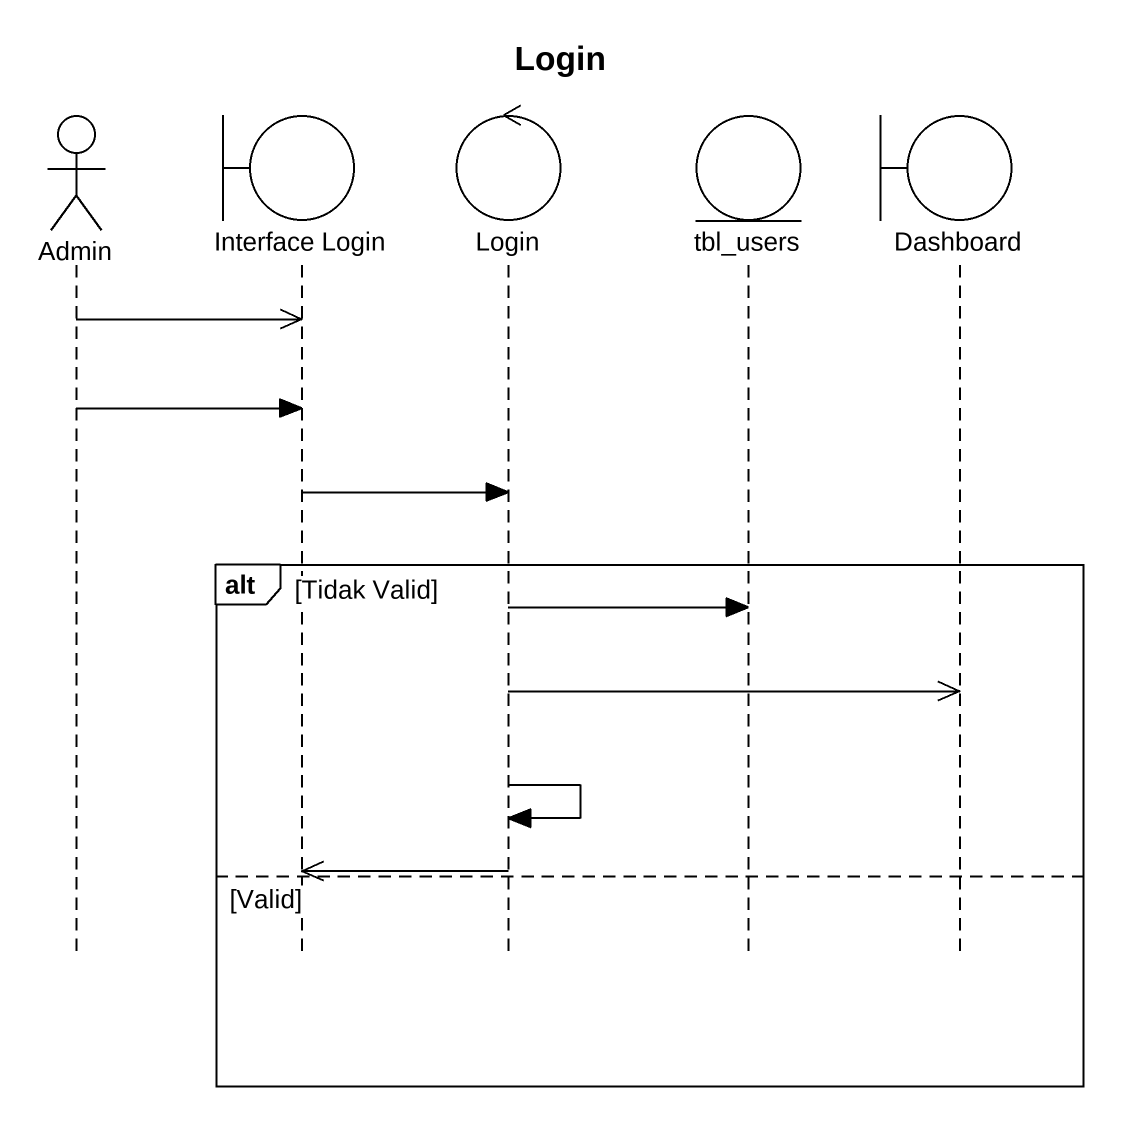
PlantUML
@startuml
title Login
hide footbox
actor Admin
boundary "Interface Login" as Interface_Login
control Login
entity tbl_users
boundary Dashboard

Admin ->> Interface_Login
Admin -> Interface_Login
Interface_Login -> Login
alt Tidak Valid
  Login -> tbl_users
  Login ->> Dashboard
  Login -> Login
  Login ->> Interface_Login
else Valid
end
@enduml
